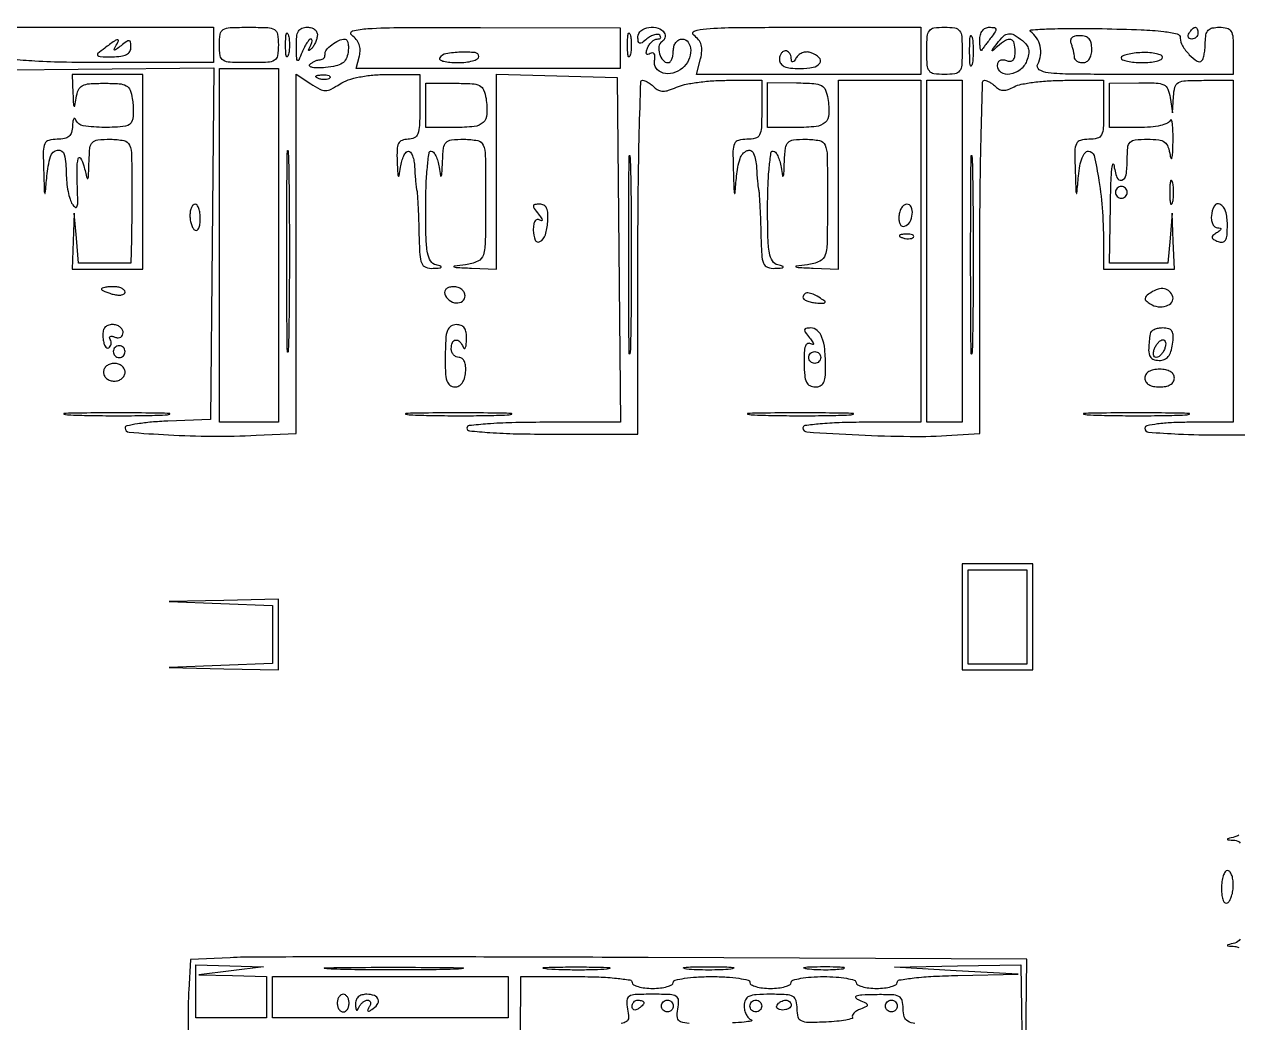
# Model space of a CAD drawing. Extents: x 23 to 255, y 40 to 184.
# Drawn here: x 103.8 to 121.21, y 159.06 to 173.39 of the extents above; entities that cross this region are included whole.
import ezdxf

# ---------------------------------------------------------------- set-up
doc = ezdxf.new("R2010")
doc.units = 0
doc.header["$MEASUREMENT"] = 0

msp = doc.modelspace()

# ---------------------------------------------------------------- linework, layer by layer
for points in [[(207.919475, 175.632891, 0.000007), (191.762556, 175.634099, 0.00002), (173.0434, 175.634494, 0.000013), (151.49745, 175.633531), (95.9364, 175.6296)], [(102.6198, 172.725228), (104.566867, 172.744403), (106.513934, 172.763578), (106.491517, 170.241539), (106.4691, 167.7195), (105.85575, 167.694644, 0.011373), (105.620603, 167.679751, 0.018634), (105.422572, 167.655219, 0.013083), (105.267013, 167.625837, 0.35316), (105.2424, 167.595336, 0.392175), (105.298815, 167.534473, 0.005076), (105.864172, 167.49729, 0.01266), (106.490204, 167.478375, 0.012167), (107.12475, 167.490715), (107.6958, 167.515731), (107.6958, 170.094116), (107.6958, 172.672501), (107.9073, 172.53392, 0.024697), (108.036449, 172.458136, 0.119724), (108.11834, 172.437839, 0.121188), (108.199905, 172.457502, 0.025576), (108.327323, 172.53197, -0.06431), (108.444377, 172.588744, -0.030999), (108.605693, 172.631861, -0.027769), (108.796278, 172.659433, -0.022041), (109.004123, 172.6686), (109.4724, 172.6686), (109.4724, 172.2033, -0.009792), (109.467197, 171.937644, -0.077556), (109.443559, 171.817313, -0.189837), (109.392381, 171.759428, -0.118451), (109.3032, 171.738, 0.087753), (109.216955, 171.722746, 0.192928), (109.167951, 171.678778, 0.106621), (109.146122, 171.591801, 0.01835), (109.146676, 171.42075, 0.002217), (109.154487, 171.244807, 0.117172), (109.163828, 171.212576, 0.703743), (109.17473, 171.214459, 0.005737), (109.194595, 171.33615, -0.031318), (109.213862, 171.425248, -0.045236), (109.242686, 171.500459, -0.054426), (109.276015, 171.553016, -0.228062), (109.308819, 171.5688, -0.245098), (109.339856, 171.552613, -0.061318), (109.367466, 171.500459, -0.048548), (109.388065, 171.425264, -0.03212), (109.397559, 171.33615, 0.006194), (109.402738, 171.240876, 0.006439), (109.410224, 171.14699, 0.006226), (109.418754, 171.065985, 0.027739), (109.426973, 171.0189, -0.040931), (109.435296, 170.962483, -0.002912), (109.44464, 170.803831, -0.004087), (109.453145, 170.614239, -0.003073), (109.459514, 170.40555, 0.007299), (109.472042, 170.084194, 0.0801), (109.499298, 169.958428, 0.216109), (109.556953, 169.902315, 0.09975), (109.66275, 169.886614, 0.005718), (109.759388, 169.892705, 0.197309), (109.779395, 169.902717, 0.541772), (109.77597, 169.914816, 0.01159), (109.70505, 169.935117, -0.191482), (109.627447, 169.992174, -0.096089), (109.583102, 170.10759, -0.038447), (109.561824, 170.32318, -0.005382), (109.557, 170.771303, -0.009291), (109.562682, 171.077076, -0.015389), (109.580201, 171.334535, -0.009136), (109.604502, 171.541315, -0.375131), (109.635981, 171.5688, -0.228062), (109.668785, 171.553016, -0.054426), (109.702114, 171.500459, -0.045236), (109.730938, 171.425248, -0.031318), (109.750205, 171.33615, 0.005737), (109.77007, 171.214459, 0.703743), (109.780972, 171.212576, 0.117172), (109.790313, 171.244807, 0.002217), (109.798124, 171.42075, -0.019508), (109.813505, 171.615171, -0.164949), (109.850748, 171.693284, -0.178061), (109.926403, 171.729503, -0.023523), (110.1069, 171.738, -0.046892), (110.302539, 171.719612, -0.254733), (110.382094, 171.654447, -0.092759), (110.411849, 171.508162, -0.003919), (110.416015, 170.9766, -0.002831), (110.412063, 170.278605, -0.064877), (110.384049, 170.081095, -0.22208), (110.304126, 169.987647, -0.075826), (110.12805, 169.937999, 0.002653), (109.965921, 169.917005, 0.719386), (109.964094, 169.907479, 0.118219), (109.99345, 169.899111, 0.001178), (110.21265, 169.890339), (110.5722, 169.8768), (110.5722, 171.27566), (110.5722, 172.674519), (111.43935, 172.65041), (112.3065, 172.6263), (112.328928, 170.15175), (112.351356, 167.6772), (111.250278, 167.6772, 0.005886), (110.792193, 167.671807, 0.013286), (110.445619, 167.654425, 0.008288), (110.182541, 167.629819, 0.382398), (110.1492, 167.5926, 0.386182), (110.183363, 167.554965, 0.006948), (110.477025, 167.530609, 0.012022), (110.862239, 167.513334, 0.005192), (111.3759, 167.508), (112.6026, 167.508), (112.6026, 170.046, -0.002499), (112.607464, 171.019192, -0.004166), (112.622481, 171.838462, -0.000698), (112.642651, 172.557173, -0.405613), (112.67028, 172.584, -0.101277), (112.703056, 172.577292, -0.033171), (112.747226, 172.554853, -0.031485), (112.794222, 172.522748, -0.030794), (112.837185, 172.484775, 0.085022), (112.89686, 172.442553, 0.111996), (112.96168, 172.42785, 0.080304), (113.042398, 172.440898, 0.026756), (113.154186, 172.484775, -0.055855), (113.271335, 172.523069, -0.016914), (113.455928, 172.554853, -0.016713), (113.666795, 172.576706, -0.017463), (113.875581, 172.584), (114.3792, 172.584), (114.3792, 172.161, -0.010324), (114.37389, 171.903842, -0.105983), (114.347475, 171.80145, -0.217022), (114.287819, 171.753235, -0.063163), (114.1677, 171.738, 0.062942), (114.046431, 171.722673, 0.229511), (113.98885, 171.673913, 0.104099), (113.966675, 171.569616, 0.008828), (113.97098, 171.29385, 0.00042), (113.981417, 170.987931, 0.118966), (113.988251, 170.963407, 0.73681), (113.995755, 170.964989, 0.00079), (114.018145, 171.20925, -0.052819), (114.068024, 171.461308, -0.216427), (114.169113, 171.574909, -0.427958), (114.262459, 171.536384, -0.082363), (114.304359, 171.33615, 0.006194), (114.309538, 171.240876, 0.006439), (114.317024, 171.14699, 0.006226), (114.325554, 171.065985, 0.027739), (114.333773, 171.0189, -0.040931), (114.342096, 170.962483, -0.002912), (114.35144, 170.803831, -0.004087), (114.359945, 170.614239, -0.003073), (114.366314, 170.40555, 0.007299), (114.378842, 170.084194, 0.0801), (114.406098, 169.958428, 0.216109), (114.463753, 169.902315, 0.09975), (114.56955, 169.886614, 0.005718), (114.666188, 169.892705, 0.197309), (114.686195, 169.902717, 0.541772), (114.68277, 169.914816, 0.01159), (114.61185, 169.935117, -0.191482), (114.534247, 169.992174, -0.096089), (114.489902, 170.10759, -0.038447), (114.468624, 170.32318, -0.005382), (114.4638, 170.771303, -0.009291), (114.469482, 171.077076, -0.015389), (114.487001, 171.334535, -0.009136), (114.511302, 171.541315, -0.375131), (114.542781, 171.5688, -0.228062), (114.575585, 171.553016, -0.054426), (114.608914, 171.500459, -0.045236), (114.637738, 171.425248, -0.031318), (114.657005, 171.33615, 0.005737), (114.67687, 171.214459, 0.703743), (114.687772, 171.212576, 0.117172), (114.697113, 171.244807, 0.002217), (114.704924, 171.42075, -0.019508), (114.720305, 171.615171, -0.164949), (114.757548, 171.693284, -0.178061), (114.833203, 171.729503, -0.023523), (115.0137, 171.738, -0.046892), (115.209339, 171.719612, -0.254733), (115.288894, 171.654447, -0.092759), (115.318649, 171.508162, -0.003919), (115.322815, 170.9766, -0.002831), (115.318863, 170.278605, -0.064877), (115.290849, 170.081095, -0.22208), (115.210926, 169.987647, -0.075826), (115.03485, 169.937999, 0.002653), (114.872721, 169.917005, 0.719386), (114.870894, 169.907479, 0.118219), (114.90025, 169.899111, 0.001178), (115.11945, 169.890339), (115.479, 169.8768), (115.479, 171.2304), (115.479, 172.584), (116.0712, 172.584), (116.6634, 172.584), (116.6634, 170.1306), (116.6634, 167.6772), (115.8174, 167.6772, 0.00867), (115.491315, 167.671545, 0.014655), (115.218593, 167.654071, 0.008411), (114.999393, 167.629836, 0.377505), (114.9714, 167.598043, 0.396366), (115.027471, 167.538424, 0.002869), (115.771595, 167.497024, 0.01006), (116.507604, 167.475141, 0.018423), (117.10755, 167.491485), (117.5094, 167.517271), (117.5094, 170.050635, -0.002503), (117.514264, 171.02205, -0.004174), (117.529281, 171.839824, -0.000701), (117.549452, 172.557175, -0.405596), (117.57708, 172.584, -0.096842), (117.609454, 172.57767, -0.034365), (117.652032, 172.556847, -0.032565), (117.696831, 172.526937, -0.032916), (117.737197, 172.491563, 0.086488), (117.790059, 172.454392, 0.110523), (117.848004, 172.441425, 0.086646), (117.916554, 172.453394, 0.036435), (118.002356, 172.491563, -0.0753), (118.103334, 172.527405, -0.016126), (118.287507, 172.556847, -0.016505), (118.505218, 172.57721, -0.015065), (118.730538, 172.584), (119.286, 172.584), (119.286, 172.161, -0.010324), (119.28069, 171.903842, -0.105983), (119.254275, 171.80145, -0.217022), (119.194619, 171.753235, -0.063163), (119.0745, 171.738, 0.062942), (118.953231, 171.722673, 0.229511), (118.89565, 171.673913, 0.104099), (118.873475, 171.569616, 0.008828), (118.87778, 171.29385, 0.00042), (118.888217, 170.987931, 0.118966), (118.895051, 170.963407, 0.73681), (118.902555, 170.964989, 0.00079), (118.924945, 171.20925, -0.023429), (118.945529, 171.35892, -0.048412), (118.97816, 171.472281, -0.069393), (119.019487, 171.545204, -0.23326), (119.067313, 171.5688, -0.349248), (119.148082, 171.504545, -0.01701), (119.218201, 171.145302, -0.022675), (119.26914, 170.69805, -0.017017), (119.286, 170.20279), (119.286, 169.8768), (119.7936, 169.8768), (120.3012, 169.8768), (120.28642, 170.27865), (120.27164, 170.6805), (120.239255, 170.32095), (120.206871, 169.9614), (119.788736, 169.9614), (119.3706, 169.9614), (119.383276, 170.78625, -0.004332), (119.390536, 171.08832, -0.012013), (119.402581, 171.300459, -0.048944), (119.41682, 171.379357, -0.80655), (119.431195, 171.37845, 0.044639), (119.477754, 171.187833, 0.410858), (119.546772, 171.153436, 0.284185), (119.60869, 171.22699, 0.036502), (119.6244, 171.4419, -0.021774), (119.632214, 171.621255, -0.173907), (119.666299, 171.695291, -0.177659), (119.739277, 171.729945, -0.022924), (119.914881, 171.738, -0.026414), (120.076151, 171.729475, -0.129364), (120.160759, 171.697345, -0.156845), (120.209878, 171.631291, -0.044508), (120.240605, 171.50535, 0.083072), (120.254279, 171.463544, 0.701289), (120.267257, 171.465297, 0.042485), (120.277481, 171.544462, 0.007336), (120.281845, 171.6957, 0.009036), (120.281239, 171.851288, 0.023285), (120.273546, 171.96338, 0.070081), (120.2606, 172.013038, 0.670682), (120.245171, 172.01295, -0.197694), (120.202209, 171.968987, -0.045015), (120.101205, 171.935897, -0.036638), (119.960751, 171.914184, -0.020037), (119.78655, 171.9072), (119.3706, 171.9072), (119.370659, 172.22445), (119.370718, 172.5417), (119.789493, 172.547791, -0.011844), (120.040409, 172.545497, -0.101433), (120.149062, 172.519483, -0.186484), (120.20755, 172.458545, -0.060597), (120.242058, 172.336291), (120.275848, 172.1187), (120.288524, 172.35135, -0.050701), (120.309805, 172.486884, -0.208772), (120.360136, 172.550584, -0.112519), (120.462306, 172.578462, -0.010571), (120.7242, 172.584), (121.1472, 172.584), (121.1472, 170.1306), (121.1472, 167.6772), (120.5127, 167.6772, 0.011522), (120.260801, 167.671394, 0.02162), (120.057975, 167.65323, 0.018508), (119.906359, 167.627272, 0.354925), (119.8782, 167.5926, 0.391839), (119.930821, 167.535763, 0.007648), (120.362754, 167.509082, 0.012414), (120.937819, 167.496675, 0.005093), (121.71825, 167.507166)], [(95.69618, 156.092772, 0.000016), (95.717608, 153.083264, 0.196413)], [(121.225672, 161.754332, -0.081035), (121.16835, 161.728917, 0.001923), (121.068845, 161.702504, 0.339035), (121.0626, 161.694353, 0.392517), (121.069035, 161.687419, 0.002113), (121.16835, 161.680414, -0.204413), (121.24545, 161.641302, -0.124642)], [(118.167033, 158.348829), (118.1862, 159.976158), (112.75065, 159.998529, 0.000466), (110.626939, 160.00529, 0.000669), (108.745307, 160.007009, 0.000353), (107.151307, 160.005207, 0.010525), (106.74834, 159.995982), (106.181581, 159.971065), (106.15614, 159.530682, 0.011921), (106.147799, 159.284458, 0.002498), (106.145631, 158.853106, 0.002618)], [(121.245084, 160.260078, -0.180564), (121.16835, 160.206117, 0.001923), (121.068845, 160.179704, 0.339035), (121.0626, 160.171553, 0.392517), (121.069035, 160.164619, 0.002113), (121.16835, 160.157614, -0.09646), (121.225068, 160.142616, -0.089747)], [(110.914254, 157.9905), (110.920885, 159.7248), (111.719442, 159.7248, -0.008642), (112.043778, 159.719193, -0.017746), (112.297211, 159.701409, -0.013542), (112.487484, 159.676025, -0.368173), (112.518, 159.6402, 0.277684), (112.537635, 159.60757, 0.052312), (112.604979, 159.580451, 0.042582), (112.700642, 159.561737, 0.027026), (112.8141, 159.5556, 0.027026), (112.927558, 159.561737, 0.042582), (113.023221, 159.580451, 0.052312), (113.090565, 159.60757, 0.277684), (113.1102, 159.6402, -0.345347), (113.136773, 159.674085, -0.022017), (113.268825, 159.700396, -0.024301), (113.445506, 159.718848, -0.013867), (113.6601, 159.7248, -0.013867), (113.874694, 159.718848, -0.024301), (114.051375, 159.700396, -0.022017), (114.183427, 159.674085, -0.345347), (114.21, 159.6402, 0.277684), (114.229635, 159.60757, 0.052312), (114.296979, 159.580451, 0.042582), (114.392642, 159.561737, 0.027026), (114.5061, 159.5556, 0.027026), (114.619558, 159.561737, 0.042582), (114.715221, 159.580451, 0.052312), (114.782565, 159.60757, 0.277684), (114.8022, 159.6402, -0.332234), (114.826909, 159.673281, -0.026982), (114.938882, 159.699949, -0.027868), (115.089134, 159.718696, -0.017105), (115.2675, 159.7248, -0.017105), (115.445866, 159.718696, -0.027868), (115.596118, 159.699949, -0.026982), (115.708091, 159.673281, -0.332234), (115.7328, 159.6402, 0.277684), (115.752435, 159.60757, 0.052312), (115.819779, 159.580451, 0.042582), (115.915442, 159.561737, 0.027026), (116.0289, 159.5556, 0.027026), (116.142358, 159.561737, 0.042582), (116.238021, 159.580451, 0.052312), (116.305365, 159.60757, 0.277684), (116.325, 159.6402, -0.367966), (116.355816, 159.676404, -0.011076), (116.567078, 159.705806, -0.016127), (116.843065, 159.72901, -0.008134), (117.19215, 159.74136), (118.0593, 159.75792), (117.171, 159.8094), (116.2827, 159.86088), (117.190283, 159.87744), (118.097867, 159.894), (118.122866, 158.30775)], [(113.337447, 159.053857, -0.085957), (113.215586, 159.075839, -0.284498), (113.169302, 159.134682, -0.075399), (113.174094, 159.2595, 0.050774), (113.18496, 159.383471, 0.262163), (113.151605, 159.440814, 0.12415), (113.064138, 159.466359, 0.009279), (112.8141, 159.471, 0.009279), (112.564062, 159.466359, 0.12415), (112.476595, 159.440814, 0.262163), (112.44324, 159.383471, 0.050774), (112.454106, 159.2595, -0.04297), (112.466745, 159.137219, -0.242478), (112.438603, 159.080226, -0.146337), (112.364166, 159.053413, -0.013785)], [(116.578079, 159.050144, -0.101524), (116.475075, 159.085813, -0.190803), (116.425799, 159.149567, -0.070347), (116.4096, 159.264135, 0.063386), (116.39479, 159.38049, 0.216792), (116.347972, 159.438363, 0.108834), (116.249332, 159.463217, 0.011201), (116.00775, 159.465054, 0.007192), (115.815519, 159.459443, 0.067681), (115.734403, 159.44479, 0.555935), (115.728527, 159.420998, 0.102367), (115.7751, 159.389534, -0.010457), (115.876424, 159.345372, -0.248352), (115.894707, 159.321422, -0.332772), (115.882581, 159.297978, -0.015839), (115.796736, 159.259716, 0.038092), (115.742653, 159.232667, 0.062526), (115.702422, 159.201133, 0.089697), (115.681231, 159.170304, 0.249111), (115.682886, 159.144885, -0.495573), (115.674317, 159.122591, -0.023986), (115.584819, 159.101094, -0.023509), (115.458492, 159.083196, -0.012694), (115.3017, 159.072462, -0.009947), (115.047575, 159.066597, -0.108755), (114.948288, 159.08812, -0.22742), (114.901439, 159.144488, -0.061626), (114.8868, 159.262812, 0.061121), (114.872509, 159.379282, 0.209536), (114.826974, 159.438284, 0.112816), (114.731713, 159.465239, 0.012766), (114.5061, 159.471, 0.014285), (114.299892, 159.465108, 0.086595), (114.196207, 159.440842, 0.18112), (114.144373, 159.391477, 0.113339), (114.1254, 159.30885, 0.060204), (114.133277, 159.243667, 0.059088), (114.156464, 159.181797, 0.064373), (114.190684, 159.132329, 0.113869), (114.23115, 159.104029, -0.743118), (114.229613, 159.087168, -0.025641), (114.129111, 159.071931, -0.015203), (113.959134, 159.060219, -0.006822)]]:
    msp.add_lwpolyline(points, format="xyb")
for points in [[(106.5114, 173.0916), (106.5114, 172.8378), (105.025907, 172.8378, -0.004031), (104.401627, 172.842833, -0.010154), (103.94727, 172.859393, -0.006105), (103.609284, 172.882734, -0.560413), (103.590793, 172.919314, 0.195088), (103.598153, 172.962646, 0.057736), (103.575764, 173.027493, 0.048417), (103.53114, 173.101175, 0.036039), (103.468886, 173.173114), (103.2966, 173.3454), (104.904, 173.3454), (106.5114, 173.3454)], [(107.442, 173.0916, -0.0387), (107.43007, 172.937692, -0.222479), (107.3856, 172.87164, -0.126045), (107.289719, 172.843064, -0.009722), (107.019, 172.8378, -0.009722), (106.748281, 172.843064, -0.126045), (106.6524, 172.87164, -0.222479), (106.60793, 172.937692, -0.0387), (106.596, 173.0916, -0.0387), (106.60793, 173.245508, -0.222479), (106.6524, 173.31156, -0.126045), (106.748281, 173.340136, -0.009722), (107.019, 173.3454, -0.009722), (107.289719, 173.340136, -0.126045), (107.3856, 173.31156, -0.222479), (107.43007, 173.245508, -0.0387)], [(108.000963, 173.220949, -0.042345), (107.988655, 173.168468, -0.032401), (107.966792, 173.113697, -0.033223), (107.939367, 173.064783, -0.063848), (107.910285, 173.030599, -0.038483), (107.886111, 173.011782, -0.505781), (107.877021, 173.015122, -0.185868), (107.878487, 173.032272, -0.017337), (107.898729, 173.07045, 0.034149), (107.91853, 173.111034, 0.070999), (107.927016, 173.145136, 0.133065), (107.923382, 173.167308, 0.293999), (107.909567, 173.1762, 0.219371), (107.885678, 173.165189, 0.030094), (107.851766, 173.120285, 0.029981), (107.815989, 173.058761, 0.021149), (107.783036, 172.98585, -0.008153), (107.735493, 172.872925, -0.532672), (107.717882, 172.869773, -0.186193), (107.705646, 172.898644, -0.003296), (107.701162, 173.07045, -0.025622), (107.705587, 173.209823, -0.10895), (107.730077, 173.288992, -0.173314), (107.778599, 173.330742, -0.092086), (107.857514, 173.3454, -0.070378), (107.920477, 173.336494, -0.108815), (107.968558, 173.310362, -0.128707), (107.996062, 173.270174, -0.123092)], [(112.3488, 173.045063), (112.3488, 172.7532), (110.45322, 172.7532), (108.55764, 172.7532), (108.605196, 172.935051, 0.06747), (108.615687, 173.021304, 0.085486), (108.601001, 173.100108, 0.083939), (108.560468, 173.170525, 0.062493), (108.495119, 173.232165, -0.635359), (108.506776, 173.291935, -0.046711), (108.726406, 173.325761, -0.013915), (109.224275, 173.341515, -0.001605), (110.343144, 173.342177), (112.3488, 173.336927)], [(112.979687, 173.266646, -0.103611), (112.991965, 173.232705, -0.098908), (112.989891, 173.196087, -0.096804), (112.973776, 173.162447, -0.094647), (112.946075, 173.137036, 0.227918), (112.903711, 173.070803, 0.10252), (112.91253, 172.965382, 0.101765), (112.962634, 172.871588, 0.222922), (113.034651, 172.8378, 0.208972), (113.063537, 172.850424, 0.081888), (113.088008, 172.887502, 0.06238), (113.104656, 172.942224, 0.042713), (113.1102, 173.007, -0.072314), (113.119664, 173.072092, -0.08892), (113.147213, 173.12685, -0.10214), (113.188391, 173.163239, -0.130775), (113.2371, 173.1762, -0.246821), (113.324296, 173.130364, -0.14939), (113.360312, 173.01647, -0.109807), (113.329744, 172.872388, -0.113048), (113.241164, 172.756573, -0.110351), (113.105496, 172.687161, -0.133386), (112.962921, 172.688887, -0.173874), (112.865432, 172.758725, -0.196938), (112.840908, 172.870507, 0.042708), (112.846063, 172.929216, 0.143077), (112.835422, 172.965939, 0.26194), (112.811756, 172.978629, 0.134143), (112.778427, 172.968796, -0.08583), (112.745562, 172.95558, -0.339547), (112.727131, 172.964337, -0.177798), (112.723621, 172.993295, -0.033795), (112.73952, 173.044906, -0.055238), (112.765455, 173.095118, -0.057677), (112.801437, 173.137632, -0.06421), (112.841533, 173.166559, -0.124823), (112.879551, 173.1762, 0.063131), (112.910081, 173.18007, 0.187845), (112.926899, 173.192167, 0.245196), (112.928583, 173.209843, 0.100202), (112.914844, 173.230556, 0.193391), (112.884549, 173.243483, 0.075397), (112.838578, 173.237509, 0.059862), (112.784898, 173.214855, 0.043481), (112.731544, 173.177897, -0.019474), (112.661168, 173.123976, -0.214509), (112.627129, 173.117351, -0.30932), (112.607474, 173.138858, -0.035131), (112.6026, 173.208141, -0.236041), (112.645936, 173.294825, -0.123036), (112.760033, 173.342898, -0.111616), (112.891997, 173.333858, -0.183654)], [(116.6634, 173.007), (116.6634, 172.6686), (115.054388, 172.6686), (113.445376, 172.6686), (113.501763, 172.893263, 0.042745), (113.519949, 173.005618, 0.090261), (113.510728, 173.093105, 0.100759), (113.472456, 173.165575, 0.06326), (113.402605, 173.231663, -0.606957), (113.411433, 173.28944, -0.063841), (113.585146, 173.324768, -0.016388), (114.007237, 173.341808, -0.001894), (114.95523, 173.3454), (116.6634, 173.3454)], [(117.2556, 173.007, -0.015744), (117.249103, 172.800714, -0.14616), (117.218588, 172.71795, -0.200505), (117.152027, 172.678814, -0.033956), (117.0018, 172.6686, -0.033956), (116.851573, 172.678814, -0.200505), (116.785013, 172.71795, -0.14616), (116.754497, 172.800714, -0.015744), (116.748, 173.007, -0.015744), (116.754497, 173.213286, -0.14616), (116.785013, 173.29605, -0.200505), (116.851573, 173.335186, -0.033956), (117.0018, 173.3454, -0.033956), (117.152027, 173.335186, -0.200505), (117.218588, 173.29605, -0.14616), (117.249103, 173.213286, -0.015744)], [(117.670598, 173.19735, 0.001186), (117.625454, 173.13808, 0.001451), (117.583534, 173.082435, 0.00121), (117.548534, 173.035458, 0.010333), (117.533339, 173.01405, -0.600095), (117.524224, 173.015027, -0.055745), (117.516432, 173.042999, -0.027841), (117.511066, 173.094097, -0.012244), (117.5094, 173.1621, -0.061262), (117.518707, 173.237775, -0.099831), (117.546388, 173.296006, -0.118883), (117.590315, 173.332364, -0.114177), (117.646659, 173.3454, -0.037805), (117.71775, 173.340017, -0.325667), (117.739063, 173.318898, -0.19027), (117.730811, 173.281241, -0.015379)], [(120.385585, 173.191307, 0.13812), (120.417108, 173.080189, 0.053208), (120.515952, 172.952103, 0.057129), (120.627607, 172.859367, 0.354965), (120.696504, 172.866504, 0.126413), (120.71545, 172.898552, 0.024848), (120.731001, 172.964165, 0.02491), (120.741765, 173.044472, 0.020859), (120.74535, 173.130375, -0.043547), (120.754788, 173.23853, -0.14537), (120.786263, 173.301616, -0.154698), (120.845685, 173.335035, -0.051384), (120.946275, 173.3454, -0.06212), (121.055776, 173.331743, -0.199283), (121.113492, 173.288629, -0.118139), (121.140873, 173.200309, -0.01636), (121.1472, 173.007), (121.1472, 172.6686), (119.706023, 172.6686, -0.001886), (118.818378, 172.671947, -0.025129), (118.492422, 172.690805, -0.116053), (118.362519, 172.736626, -0.386613), (118.340992, 172.81665, 0.086864), (118.380185, 172.942573, 0.087207), (118.374191, 173.074139, 0.089404), (118.3242, 173.193099, 0.097548), (118.236965, 173.282947, -0.708535), (118.243742, 173.307652, -0.007264), (118.500454, 173.321957, -0.009979), (118.841096, 173.329173, -0.005245), (119.264635, 173.325247, -0.004346), (119.826289, 173.309264, -0.020449), (120.147994, 173.284109, -0.031035), (120.340441, 173.248896, -0.344159)], [(120.6396, 173.2608, -0.105053), (120.632742, 173.22852, -0.099167), (120.613282, 173.201051, -0.09642), (120.584207, 173.18264, -0.093332), (120.550007, 173.1762, -0.108972), (120.519979, 173.182823, -0.182303), (120.502091, 173.201051, -0.161196), (120.499459, 173.228474, -0.082592), (120.5127, 173.2608, -0.029505), (120.535457, 173.293183, -0.035638), (120.560586, 173.320549, -0.038439), (120.584465, 173.339855, -0.151918), (120.602293, 173.3454, -0.210953), (120.616559, 173.339101, -0.081139), (120.628641, 173.320549, -0.061769), (120.636864, 173.293189, -0.042167)], [(104.95128, 173.046609, 0.012492), (104.852343, 172.967816, 0.416492), (104.850036, 172.940416, 0.214077), (104.883946, 172.924298, 0.005481), (105.05703, 172.9224, 0.029027), (105.182785, 172.929707, 0.088804), (105.264251, 172.954303, 0.143283), (105.310069, 172.997417, 0.13358), (105.327, 173.059659, 0.034637), (105.322009, 173.131616, 0.332946), (105.301685, 173.152108, 0.194971), (105.265725, 173.143368, 0.014496), (105.18386, 173.080809, -0.00972), (105.119166, 173.030384, -0.129017), (105.091395, 173.019098, -0.575929), (105.083574, 173.029278, -0.037782), (105.104253, 173.07045, 0.026132), (105.146808, 173.150474, 0.600071), (105.134499, 173.166854, 0.118257), (105.088236, 173.147837, 0.005529)], [(107.584917, 172.94355, -0.161593), (107.570678, 172.921627, -0.542911), (107.557592, 172.925969, -0.052887), (107.548572, 172.985682, -0.011065), (107.546227, 173.0916, -0.011065), (107.548572, 173.197518, -0.052887), (107.557592, 173.257231, -0.542911), (107.570678, 173.261573, -0.161593), (107.584917, 173.23965, -0.039571), (107.596948, 173.172201, -0.024357), (107.600876, 173.0916, -0.024357), (107.596948, 173.010999, -0.039571)], [(108.441934, 172.98585, -0.077101), (108.413117, 172.891006, -0.132602), (108.359488, 172.828934, -0.096642), (108.268717, 172.790352, -0.028666), (108.118922, 172.767422, -0.020019), (108.009922, 172.76147, -0.050008), (107.93056, 172.768265, -0.133523), (107.894145, 172.785892, -0.4346), (107.893322, 172.809722, -0.047802), (107.925967, 172.836658, -0.037585), (107.965807, 172.859426, -0.038742), (108.006451, 172.875033, -0.072421), (108.04125, 172.8801, 0.098098), (108.070286, 172.885852, 0.107249), (108.093897, 172.902173, 0.108912), (108.108373, 172.926579, 0.103928), (108.111574, 172.955241, -0.200472), (108.13151, 173.019726, -0.056001), (108.209416, 173.094275, -0.054941), (108.30881, 173.154087, -0.103686), (108.399634, 173.174905, -0.268891), (108.424154, 173.161296, -0.079831), (108.44066, 173.119904, -0.056357), (108.447267, 173.058697, -0.034016)], [(112.491717, 172.94355, -0.161593), (112.477478, 172.921627, -0.542911), (112.464392, 172.925969, -0.052887), (112.455372, 172.985682, -0.011065), (112.453027, 173.0916, -0.011065), (112.455372, 173.197518, -0.052887), (112.464392, 173.257231, -0.542911), (112.477478, 173.261573, -0.161593), (112.491717, 173.23965, -0.039571), (112.503748, 173.172201, -0.024357), (112.507676, 173.0916, -0.024357), (112.503748, 173.010999, -0.039571)], [(117.399905, 172.81665, -0.142433), (117.386475, 172.790422, -0.611425), (117.374012, 172.794046, -0.039503), (117.365447, 172.870668, -0.008087), (117.363242, 173.007, -0.008087), (117.365447, 173.143332, -0.039503), (117.374012, 173.219954, -0.611425), (117.386475, 173.223578, -0.142433), (117.399905, 173.19735, -0.029693), (117.411319, 173.11066, -0.017887), (117.415029, 173.007, -0.017887), (117.411319, 172.90334, -0.029693)], [(118.119963, 173.15505, -0.06606), (118.179077, 173.094749, -0.110376), (118.208156, 173.030268, -0.098792), (118.208676, 172.954403, -0.045325), (118.181159, 172.85895, -0.136755), (118.088123, 172.734796, -0.125407), (117.941183, 172.671563, -0.180068), (117.816645, 172.696738, -0.259347), (117.7632, 172.792845, -0.094119), (117.772185, 172.840157, -0.166113), (117.797663, 172.870124, -0.151899), (117.838074, 172.87982, -0.075244), (117.8901, 172.868394, 0.089917), (117.946933, 172.857637, 0.20361), (117.986571, 172.874117, 0.150258), (118.009974, 172.919428, 0.044649), (118.017, 172.997949, 0.060786), (118.002305, 173.118374, 0.268661), (117.954597, 173.167795, 0.213292), (117.877729, 173.156791, 0.041462), (117.76305, 173.07045, -0.002446), (117.692645, 173.008284, -0.591085), (117.686197, 173.010632, -0.201569), (117.689411, 173.023545, -0.00151), (117.756489, 173.11275, -0.03666), (117.848762, 173.217732, -0.166667), (117.921132, 173.252348, -0.162054), (118.000742, 173.235757, -0.034173)], [(118.818605, 173.108852, -0.019323), (118.835603, 173.058864, -0.015865), (118.849959, 173.004327, -0.016157), (118.859946, 172.953322, -0.040284), (118.863, 172.915481, 0.16037), (118.872754, 172.885851, 0.096657), (118.900277, 172.860619, 0.078243), (118.941369, 172.843577, 0.05931), (118.9899, 172.8378, 0.136073), (119.040956, 172.851957, 0.112742), (119.08177, 172.891179, 0.089557), (119.108016, 172.952891, 0.055929), (119.1168, 173.031171, 0.054363), (119.107082, 173.120288, 0.127609), (119.076915, 173.179517, 0.140521), (119.024001, 173.213183, 0.071983), (118.945505, 173.224543, 0.050604), (118.87482, 173.217371, 0.135058), (118.830054, 173.19459, 0.187933), (118.811774, 173.157698, 0.114222)], [(109.757076, 172.903915, 0.425067), (109.763546, 172.878605, 0.067066), (109.816663, 172.857221, 0.04144), (109.90463, 172.842486, 0.020786), (110.017307, 172.8378, 0.026999), (110.132678, 172.844034, 0.042545), (110.229954, 172.863046, 0.052249), (110.298441, 172.890595, 0.27782), (110.3184, 172.923744, 0.383136), (110.267061, 172.980907, 0.035657), (110.061011, 172.988322, 0.035705), (109.847483, 172.965454, 0.212921)], [(114.633, 172.8801, 0.164293), (114.652126, 172.823465, 0.129352), (114.7035, 172.783414, 0.075863), (114.793399, 172.760128, 0.025511), (114.9291, 172.7532, 0.046842), (115.118758, 172.771007, 0.194025), (115.213716, 172.831941, 0.378235), (115.205603, 172.908039, 0.094017), (115.089762, 172.979683, 0.089203), (115.032383, 172.990627, 0.07897), (114.972146, 172.981703, 0.080028), (114.918347, 172.954753, 0.095843), (114.879557, 172.913578, -0.017625), (114.843276, 172.860513, -0.196251), (114.821833, 172.847418, -0.407543), (114.807812, 172.857286, -0.04284), (114.803495, 172.90125, 0.07833), (114.79662, 172.941647, 0.089546), (114.777729, 172.975936, 0.099425), (114.749967, 172.998869, 0.123684), (114.7176, 173.007, 0.148195), (114.685337, 172.997223, 0.098894), (114.657851, 172.969723, 0.082425), (114.639319, 172.928614, 0.064853)], [(119.5398, 172.905633, 0.306866), (119.557639, 172.879304, 0.038674), (119.626779, 172.857726, 0.034718), (119.722414, 172.842705, 0.0216), (119.8359, 172.8378, 0.02431), (119.949373, 172.84332, 0.038705), (120.045021, 172.860192, 0.045625), (120.113175, 172.884542, 0.292014), (120.132, 172.914027, 0.29815), (120.113062, 172.942962, 0.046673), (120.045021, 172.965396, 0.039106), (119.949379, 172.97956, 0.024304), (119.8359, 172.98186, 0.021572), (119.72242, 172.973735, 0.034351), (119.626779, 172.956006, 0.037822), (119.557532, 172.932475, 0.300488)], [(104.493676, 172.39365, 0.002214), (104.501492, 172.239005, 0.143756), (104.510371, 172.213943, 0.662442), (104.520526, 172.216271, 0.004888), (104.539554, 172.3302, -0.061619), (104.57262, 172.445711, -0.173319), (104.628777, 172.506586, -0.105255), (104.730326, 172.534988, -0.015748), (104.943381, 172.5417, -0.015491), (105.159045, 172.535016, -0.109501), (105.259185, 172.506211, -0.177061), (105.314065, 172.4439, -0.056525), (105.346164, 172.322584, -0.018712), (105.356068, 172.231497, -0.01816), (105.359267, 172.139007, -0.018411), (105.356126, 172.057592, -0.061672), (105.345611, 172.005334, -0.290093), (105.247374, 171.925183, -0.032284), (104.94498, 171.908496, -0.032483), (104.641801, 171.931083, -0.268155), (104.537029, 172.01295, 0.134342), (104.520416, 172.034776, 0.451325), (104.504931, 172.031721, 0.102704), (104.49287, 171.995735, 0.020908), (104.487679, 171.92835, -0.059771), (104.473344, 171.83629, -0.145907), (104.437041, 171.778853, -0.133533), (104.372759, 171.747651, -0.046632), (104.2695, 171.738, 0.062942), (104.148231, 171.722673, 0.229511), (104.09065, 171.673913, 0.104099), (104.068475, 171.569616, 0.008828), (104.07278, 171.29385, 0.00042), (104.083217, 170.987931, 0.118966), (104.090051, 170.963407, 0.73681), (104.097555, 170.964989, 0.00079), (104.119945, 171.20925, -0.045161), (104.171371, 171.491724, -0.295507), (104.274094, 171.582876, -0.396372), (104.368782, 171.517592, -0.052133), (104.397695, 171.25155, 0.024264), (104.40458, 171.120784, 0.023679), (104.42411, 170.990215, 0.024362), (104.452242, 170.877472, 0.076824), (104.485797, 170.8074, 0.078083), (104.526312, 170.764412, 0.487389), (104.551499, 170.770786, 0.104867), (104.563691, 170.828857, 0.009683), (104.56053, 170.9766, -0.008314), (104.552571, 171.306487, -0.059776), (104.570318, 171.464405, -0.681169), (104.604932, 171.469408, -0.067402), (104.6502, 171.3573, 0.001806), (104.696102, 171.179597, 0.552575), (104.707863, 171.175897, 0.210625), (104.717221, 171.195234, 0.001006), (104.724791, 171.42075, -0.019297), (104.738479, 171.615622, -0.166208), (104.774952, 171.693474, -0.179451), (104.850057, 171.729582, -0.02326), (105.0309, 171.738, -0.046892), (105.226539, 171.719612, -0.254733), (105.306094, 171.654447, -0.092759), (105.335849, 171.508162, -0.003919), (105.340015, 170.9766, -0.001515), (105.339549, 170.82255, -0.000889), (105.338104, 170.6382, -0.000889), (105.336003, 170.45385, -0.001515), (105.333508, 170.2998), (105.327, 169.9614), (104.951164, 169.9614), (104.575329, 169.9614), (104.542945, 170.32095), (104.51056, 170.6805), (104.49578, 170.27865), (104.481, 169.8768), (104.9886, 169.8768), (105.4962, 169.8768), (105.4962, 171.2727), (105.4962, 172.6686), (104.9886, 172.6686), (104.481, 172.6686)], [(108.180488, 172.617488, -0.126455), (108.152829, 172.601139, -0.060344), (108.111772, 172.594442, -0.05415), (108.064603, 172.597608, -0.051402), (108.018338, 172.610809, -0.054073), (107.983087, 172.629552, -0.470617), (107.981628, 172.64497, -0.168741), (108.006311, 172.656926, -0.018894), (108.06945, 172.661921, -0.028489), (108.128347, 172.660991, -0.077125), (108.168954, 172.651624, -0.208169), (108.184397, 172.636003, -0.296942)], [(110.422164, 172.322584, -0.043296), (110.43556, 172.096519, -0.20197), (110.382779, 171.980183, -0.162082), (110.253632, 171.921746, -0.025894), (109.97295, 171.9072), (109.557, 171.9072), (109.557, 172.22445), (109.557, 172.5417), (109.973502, 172.5417, -0.012179), (110.222126, 172.535643, -0.101747), (110.330524, 172.50779, -0.184485), (110.388601, 172.445652, -0.06033)], [(115.328906, 172.322584, -0.043309), (115.342354, 172.096533, -0.202007), (115.289589, 171.980192, -0.162095), (115.16044, 171.921748, -0.025897), (114.87975, 171.9072), (114.4638, 171.9072), (114.4638, 172.230629), (114.4638, 172.554059), (114.880245, 172.547879, -0.012512), (115.12729, 172.538027, -0.100456), (115.236538, 172.508364, -0.180482), (115.295147, 172.445238, -0.061378)], [(107.589879, 168.84045, -0.020416), (107.580536, 168.686884, -0.941008), (107.571709, 168.687245, -0.004156), (107.565686, 169.205314, -0.000829), (107.564152, 170.1306, -0.000829), (107.565686, 171.055886, -0.004156), (107.571709, 171.573955, -0.941008), (107.580536, 171.574316, -0.020416), (107.589879, 171.42075, -0.003141), (107.597901, 170.833433, -0.001844), (107.600492, 170.1306, -0.001844), (107.597901, 169.427767, -0.003141)], [(112.496639, 168.792921, -0.024796), (112.4873, 168.660413, -0.932422), (112.47842, 168.660857, -0.004125), (112.472409, 169.177761, -0.000851), (112.470883, 170.0883, -0.000838), (112.472432, 170.998063, -0.004351), (112.478497, 171.500245, -0.945738), (112.487315, 171.500554, -0.017717), (112.496708, 171.330921, -0.0031), (112.504726, 170.744869, -0.001877), (112.507312, 170.05104, -0.00188), (112.504703, 169.362221, -0.003308)], [(117.403439, 168.792921, -0.024796), (117.3941, 168.660413, -0.932422), (117.38522, 168.660857, -0.004125), (117.379209, 169.177761, -0.000851), (117.377683, 170.0883, -0.000838), (117.379232, 170.998063, -0.004351), (117.385297, 171.500245, -0.945738), (117.394115, 171.500554, -0.017717), (117.403508, 171.330921, -0.0031), (117.411526, 170.744869, -0.001877), (117.414112, 170.05104, -0.00188), (117.411503, 169.362221, -0.003308)], [(119.4552, 170.9766, 0.099038), (119.461659, 170.944313, 0.097945), (119.480051, 170.916851, 0.097945), (119.507513, 170.898459, 0.099038), (119.5398, 170.892, 0.099038), (119.572087, 170.898459, 0.097945), (119.599549, 170.916851, 0.097945), (119.617941, 170.944313, 0.099038), (119.6244, 170.9766, 0.099038), (119.617941, 171.008887, 0.097945), (119.599549, 171.036349, 0.097945), (119.572087, 171.054741, 0.099038), (119.5398, 171.0612, 0.099038), (119.507513, 171.054741, 0.097945), (119.480051, 171.036349, 0.097945), (119.461659, 171.008887, 0.099038)], [(120.236227, 170.9766, 0.011065), (120.238572, 170.870682, 0.052887), (120.247592, 170.810969, 0.542911), (120.260678, 170.806627, 0.161593), (120.274917, 170.82855, 0.039571), (120.286948, 170.895999, 0.024357), (120.290876, 170.9766, 0.024357), (120.286948, 171.057201, 0.039571), (120.274917, 171.12465, 0.161593), (120.260678, 171.146573, 0.542911), (120.247592, 171.142231, 0.052887), (120.238572, 171.082518, 0.011065)], [(106.173, 170.643193, 0.041269), (106.178474, 170.576983, 0.043523), (106.194745, 170.513782, 0.047681), (106.218595, 170.462358, 0.122527), (106.247025, 170.433236, 0.294842), (106.275015, 170.433792, 0.139386), (106.299305, 170.4626, 0.072149), (106.315804, 170.520092, 0.033869), (106.32105, 170.597443, 0.033496), (106.315656, 170.677866, 0.051303), (106.299305, 170.745725, 0.066542), (106.275437, 170.792499, 0.246322), (106.247025, 170.8074, 0.207449), (106.218726, 170.795131, 0.082457), (106.194745, 170.759164, 0.062851), (106.178434, 170.706056, 0.043138)], [(111.175191, 170.66426, -0.017156), (111.214685, 170.612005, -0.093899), (111.229235, 170.579911, -0.511279), (111.220912, 170.570165, -0.115067), (111.196125, 170.578117, 0.171486), (111.15693, 170.586059, 0.216835), (111.126073, 170.56642, 0.109926), (111.106712, 170.514663, 0.034759), (111.10095, 170.43187, 0.098423), (111.128658, 170.292476, 0.456103), (111.196978, 170.269643, 0.18664), (111.273988, 170.367155, 0.057392), (111.309044, 170.554721, 0.029518), (111.310358, 170.673186, 0.095995), (111.291828, 170.749128, 0.157457), (111.25278, 170.791629, 0.129558), (111.192935, 170.8074, 0.036623), (111.123327, 170.802295, 0.337236), (111.103475, 170.781979, 0.189184), (111.112698, 170.745951, 0.014238)], [(116.347852, 170.632766, 0.051229), (116.349609, 170.568127, 0.095543), (116.36603, 170.518587, 0.148429), (116.393832, 170.491869, 0.200775), (116.428207, 170.489302, 0.183645), (116.503633, 170.550922, 0.104231), (116.540633, 170.664528, 0.130872), (116.52488, 170.766592, 0.297706), (116.462418, 170.8074, 0.162157), (116.422695, 170.794169, 0.087009), (116.386932, 170.756101, 0.071132), (116.360412, 170.699562, 0.055399)], [(120.832061, 170.6382, 0.057528), (120.834639, 170.573382, 0.08033), (120.852579, 170.518322, 0.102591), (120.882492, 170.481314, 0.170028), (120.919808, 170.467705, -0.052608), (120.958562, 170.46311, -0.398156), (120.9679, 170.449158, -0.190663), (120.955033, 170.427923, -0.021057), (120.907457, 170.394878, 0.034191), (120.853746, 170.355442, 0.265879), (120.843505, 170.32733, 0.234956), (120.862262, 170.301706, 0.027745), (120.928607, 170.271928, 0.116175), (120.994009, 170.263039, 0.24709), (121.035498, 170.290263, 0.109188), (121.057298, 170.363822, 0.017651), (121.0626, 170.513955, 0.067634), (121.036496, 170.706054, 0.204368), (120.95586, 170.807145, 0.412721), (120.874877, 170.783107, 0.106454)], [(116.393738, 170.326609, 0.051402), (116.440003, 170.313408, 0.05415), (116.487172, 170.310242, 0.060344), (116.528229, 170.316939, 0.126455), (116.555888, 170.333288, 0.296942), (116.559797, 170.351803, 0.208169), (116.544354, 170.367424, 0.077125), (116.503747, 170.376791, 0.028489), (116.44485, 170.377721, 0.018894), (116.381711, 170.372726, 0.168741), (116.357028, 170.36077, 0.470617), (116.358487, 170.345352, 0.054073)], [(104.904, 169.590567, 0.269386), (104.912702, 169.575587, 0.023188), (104.953703, 169.554664, 0.025621), (105.008364, 169.533194, 0.016817), (105.0732, 169.513887, 0.040966), (105.138031, 169.502499, 0.070464), (105.192698, 169.505163, 0.106581), (105.229072, 169.520617, 0.24384), (105.2424, 169.54632, 0.206609), (105.229747, 169.575633, 0.082769), (105.192698, 169.600475, 0.063112), (105.137973, 169.61737, 0.043375), (105.0732, 169.623, 0.018041), (105.008342, 169.620659, 0.029316), (104.953703, 169.613473, 0.029396), (104.913268, 169.603227, 0.326917)], [(109.83191, 169.51725, 0.148607), (109.894349, 169.429134, 0.144557), (109.995953, 169.389475, 0.19058), (110.083797, 169.415844, 0.229541), (110.121, 169.492612, 0.122762), (110.108561, 169.542513, 0.101584), (110.073548, 169.584843, 0.091391), (110.021013, 169.613201, 0.078334), (109.95885, 169.623, 0.062196), (109.897954, 169.615396, 0.111995), (109.853343, 169.592649, 0.150996), (109.830994, 169.558274, 0.150667)], [(114.9714, 169.471803, 0.234621), (114.984603, 169.445215, 0.061397), (115.027002, 169.420581, 0.049041), (115.08819, 169.401271, 0.033139), (115.160683, 169.390948, 0.009696), (115.259122, 169.38545, 0.212144), (115.285279, 169.395949, 0.450889), (115.283832, 169.414913, 0.020914), (115.224133, 169.45625, 0.031857), (115.119127, 169.51363, 0.094015), (115.039761, 169.533806, 0.200319), (114.991679, 169.517125, 0.213521)], [(119.9628, 169.537025, 0.027647), (119.897071, 169.48852, 0.211017), (119.880284, 169.454963, 0.232295), (119.894541, 169.422034, 0.033422), (119.955128, 169.377027, 0.111044), (120.067217, 169.335997, 0.110038), (120.186478, 169.346696, 0.152496), (120.265099, 169.401801, 0.24964), (120.278338, 169.480086, 0.117892), (120.231336, 169.55565, 0.15142), (120.159082, 169.593182, 0.123985), (120.066595, 169.586867, 0.06649)], [(104.924395, 168.891871, 0.036575), (104.9352, 168.823031, 0.073423), (104.955326, 168.771961, 0.131129), (104.980862, 168.746289, 0.276988), (105.007927, 168.746645, 0.113579), (105.030188, 168.768656, 0.100285), (105.041854, 168.79919, 0.093962), (105.041085, 168.833587, 0.08618), (105.027886, 168.866477, -0.116328), (105.019277, 168.892287, -0.314248), (105.02836, 168.908202, -0.161778), (105.054991, 168.91148, -0.042046), (105.097006, 168.89929, 0.088312), (105.141744, 168.890675, 0.134872), (105.179774, 168.90055, 0.148467), (105.205021, 168.927443, 0.11527), (105.2142, 168.966731, 0.134742), (105.202434, 169.009598, 0.100415), (105.169358, 169.046122, 0.087046), (105.119883, 169.070701, 0.071981), (105.061548, 169.079143, 0.085232), (104.994138, 169.067568, 0.150769), (104.949256, 169.034194, 0.127018), (104.926266, 168.976541, 0.052381)], [(109.83675, 168.631971, 0.011686), (109.839668, 168.3971, 0.064607), (109.860368, 168.27266, 0.150627), (109.903167, 168.209134, 0.171379), (109.972076, 168.1848, 0.121048), (110.031895, 168.199497, 0.112516), (110.079983, 168.240492, 0.089291), (110.113261, 168.307212, 0.050538), (110.1298, 168.3963, 0.043336), (110.129451, 168.482805, 0.08242), (110.111934, 168.549968, 0.11839), (110.079441, 168.592244, 0.171613), (110.035452, 168.6078, -0.112692), (109.992784, 168.61754, -0.1002), (109.956457, 168.645077, -0.09423), (109.932083, 168.686245, -0.086878), (109.9236, 168.7347, -0.093205), (109.940001, 168.821917, -0.275403), (109.98622, 168.857904, -0.24959), (110.044183, 168.835749, -0.083439), (110.093171, 168.75585, 0.18989), (110.109697, 168.738423, 0.417356), (110.125269, 168.74418, 0.080093), (110.137263, 168.788185, 0.018782), (110.142521, 168.864621, 0.042195), (110.137214, 168.964265, 0.1164), (110.111999, 169.029407, 0.152151), (110.065322, 169.066215, 0.091694), (109.995422, 169.079143, 0.143563), (109.917334, 169.05625, 0.166376), (109.869387, 168.995818, 0.071226), (109.844935, 168.874424, 0.011402)], [(115.066791, 168.88766, -0.015393), (115.108681, 168.83264, -0.108784), (115.121787, 168.801917, -0.539523), (115.112348, 168.792805, -0.079813), (115.082429, 168.804791, 0.250839), (115.038522, 168.806935, 0.202271), (115.006611, 168.771197, 0.07031), (114.989403, 168.681404, 0.015691), (114.986652, 168.52493, 0.018454), (114.995526, 168.35006, 0.087195), (115.02139, 168.25344, 0.165364), (115.069383, 168.203275, 0.120521), (115.144915, 168.1848, 0.104924), (115.218162, 168.200342, 0.163558), (115.265263, 168.243558, 0.101517), (115.290312, 168.324021, 0.026582), (115.296602, 168.45975, 0.02123), (115.283573, 168.723825, 0.066938), (115.24403, 168.896257, 0.120313), (115.177085, 168.994409, 0.185262), (115.08224, 169.0308, 0.038069), (115.014217, 169.025613, 0.340035), (114.994796, 169.005304, 0.185265), (115.00435, 168.969225, 0.014068)], [(119.952225, 168.9462, 0.014899), (119.932513, 168.738363, 0.098991), (119.946208, 168.63567, 0.21006), (119.993665, 168.584113, 0.103538), (120.082588, 168.5655, 0.096343), (120.157191, 168.58001, 0.123998), (120.213401, 168.621073, 0.097447), (120.252347, 168.692558, 0.042889), (120.275832, 168.79815, 0.029532), (120.284789, 168.918837, 0.140845), (120.266877, 168.984887, 0.194031), (120.220488, 169.01963, 0.064973), (120.134894, 169.0308, 0.046769), (120.068261, 169.024554, 0.061774), (120.010246, 169.005949, 0.076352), (119.969006, 168.978567, 0.178848)], [(105.0732, 168.6924, 0.099038), (105.079659, 168.660113, 0.097945), (105.098051, 168.632651, 0.097945), (105.125513, 168.614259, 0.099038), (105.1578, 168.6078, 0.099038), (105.190087, 168.614259, 0.097945), (105.217549, 168.632651, 0.097945), (105.235941, 168.660113, 0.099038), (105.2424, 168.6924, 0.099038), (105.235941, 168.724687, 0.097945), (105.217549, 168.752149, 0.097945), (105.190087, 168.770541, 0.099038), (105.1578, 168.777, 0.099038), (105.125513, 168.770541, 0.097945), (105.098051, 168.752149, 0.097945), (105.079659, 168.724687, 0.099038)], [(120.162594, 168.7347, -0.046632), (120.138565, 168.686154, -0.052856), (120.106789, 168.645077, -0.060245), (120.072459, 168.616948, -0.142471), (120.041004, 168.6078, -0.209945), (120.017338, 168.618195, -0.13955), (120.003827, 168.645077, -0.08982), (120.003448, 168.686082, -0.049166), (120.016806, 168.7347, -0.046632), (120.040835, 168.783246, -0.052856), (120.072611, 168.824323, -0.060245), (120.106941, 168.852452, -0.142471), (120.138396, 168.8616, -0.209945), (120.162062, 168.851205, -0.13955), (120.175573, 168.824323, -0.08982), (120.175952, 168.783318, -0.049166)], [(115.2252, 168.6078, -0.099038), (115.218741, 168.575513, -0.097945), (115.200349, 168.548051, -0.097945), (115.172887, 168.529659, -0.099038), (115.1406, 168.5232, -0.099038), (115.108313, 168.529659, -0.097945), (115.080851, 168.548051, -0.097945), (115.062459, 168.575513, -0.099038), (115.056, 168.6078, -0.099038), (115.062459, 168.640087, -0.097945), (115.080851, 168.667549, -0.097945), (115.108313, 168.685941, -0.099038), (115.1406, 168.6924, -0.099038), (115.172887, 168.685941, -0.097945), (115.200349, 168.667549, -0.097945), (115.218741, 168.640087, -0.099038)], [(104.9322, 168.3963, 0.121457), (104.944133, 168.347901, 0.100741), (104.977761, 168.306677, 0.091482), (105.028057, 168.278985, 0.080377), (105.0873, 168.2694, 0.080377), (105.146543, 168.278985, 0.091482), (105.196839, 168.306677, 0.100741), (105.230467, 168.347901, 0.121457), (105.2424, 168.3963, 0.121457), (105.230467, 168.444699, 0.100741), (105.196839, 168.485923, 0.091482), (105.146543, 168.513615, 0.080377), (105.0873, 168.5232, 0.080377), (105.028057, 168.513615, 0.091482), (104.977761, 168.485923, 0.100741), (104.944133, 168.444699, 0.121457)], [(119.8782, 168.3117, 0.140575), (119.893244, 168.25925, 0.118484), (119.9346, 168.21864, 0.088208), (120.00143, 168.193144, 0.04716), (120.0897, 168.1848, 0.04716), (120.17797, 168.193144, 0.088208), (120.2448, 168.21864, 0.118484), (120.286156, 168.25925, 0.140575), (120.3012, 168.3117, 0.140575), (120.286156, 168.36415, 0.118484), (120.2448, 168.40476, 0.088208), (120.17797, 168.430256, 0.04716), (120.0897, 168.4386, 0.04716), (120.00143, 168.430256, 0.088208), (119.9346, 168.40476, 0.118484), (119.893244, 168.36415, 0.140575)], [(104.463867, 167.783394, 0.006295), (104.779941, 167.774515, 0.003909), (105.151048, 167.771667, 0.003921), (105.517374, 167.774593, 0.00707), (105.817467, 167.783588, 0.058571), (105.881243, 167.793954, 0.852078), (105.880063, 167.803844, 0.008418), (105.6013, 167.81049, 0.001786), (105.1155, 167.812155, 0.001734), (104.630444, 167.810403, 0.009257), (104.365723, 167.803626, 0.898123), (104.365105, 167.793854, 0.032437)], [(109.370667, 167.783394, 0.006295), (109.686741, 167.774515, 0.003909), (110.057848, 167.771667, 0.003921), (110.424174, 167.774593, 0.00707), (110.724267, 167.783588, 0.058571), (110.788043, 167.793954, 0.852078), (110.786863, 167.803844, 0.008418), (110.5081, 167.81049, 0.001786), (110.0223, 167.812155, 0.001734), (109.537244, 167.810403, 0.009257), (109.272523, 167.803626, 0.898123), (109.271905, 167.793854, 0.032437)], [(114.277467, 167.783394, 0.006295), (114.593541, 167.774515, 0.003909), (114.964648, 167.771667, 0.003921), (115.330974, 167.774593, 0.00707), (115.631067, 167.783588, 0.058571), (115.694843, 167.793954, 0.852078), (115.693663, 167.803844, 0.008418), (115.4149, 167.81049, 0.001786), (114.9291, 167.812155, 0.001734), (114.444044, 167.810403, 0.009257), (114.179323, 167.803626, 0.898123), (114.178705, 167.793854, 0.032437)], [(119.099667, 167.783394, 0.006295), (119.415741, 167.774515, 0.003909), (119.786848, 167.771667, 0.003921), (120.153174, 167.774593, 0.00707), (120.453267, 167.783588, 0.058571), (120.517043, 167.793954, 0.852078), (120.515863, 167.803844, 0.008418), (120.2371, 167.81049, 0.001786), (119.7513, 167.812155, 0.001734), (119.266244, 167.810403, 0.009257), (119.001523, 167.803626, 0.898123), (119.000905, 167.793854, 0.032437)], [(120.978, 160.988807, 0.027979), (120.983613, 160.888583, 0.069343), (121.001791, 160.817495, 0.145541), (121.029456, 160.783134, 0.297719), (121.0626, 160.7823, 0.130646), (121.095129, 160.816704, 0.045439), (121.122349, 160.879888, 0.041396), (121.140953, 160.958212, 0.037634), (121.1472, 161.041093, 0.039081), (121.14101, 161.120169, 0.058208), (121.122349, 161.186939, 0.076538), (121.094984, 161.232425, 0.222681), (121.0626, 161.2476, 0.257909), (121.030077, 161.229629, 0.061379), (121.002851, 161.17158, 0.048032), (120.984153, 161.08795, 0.031003)], [(110.005748, 159.830949, -0.005067), (109.609557, 159.822397, -0.002845), (109.128069, 159.819624, -0.002838), (108.641691, 159.82235, -0.004628), (108.229148, 159.830824, -0.025118), (108.105018, 159.840778, -0.92213), (108.105478, 159.8501, -0.006649), (108.454965, 159.856538, -0.001263), (109.0917, 159.858191, -0.001292), (109.729194, 159.856589, -0.006174), (110.093049, 159.85024, -0.894956), (110.093813, 159.840829, -0.04002)], [(112.161286, 159.831931, -0.012749), (111.976358, 159.822036, -0.006873), (111.74818, 159.818791, -0.00684), (111.515443, 159.821865, -0.010684), (111.315286, 159.831531, -0.048634), (111.247126, 159.843008, -0.841704), (111.248115, 159.853662, -0.016608), (111.411264, 159.861131, -0.003015), (111.7143, 159.863101, -0.003152), (112.018057, 159.86133, -0.014373), (112.194577, 159.854111, -0.736116), (112.197138, 159.843272, -0.11419)], [(113.93505, 159.832372, -0.016375), (113.79061, 159.82203, -0.009683), (113.6178, 159.818683, -0.009683), (113.44499, 159.82203, -0.016375), (113.30055, 159.832372, -0.095407), (113.260691, 159.84446, -0.741699), (113.262877, 159.855809, -0.021699), (113.390361, 159.863574, -0.00436), (113.6178, 159.865557, -0.00436), (113.845239, 159.863574, -0.021699), (113.972723, 159.855809, -0.741699), (113.974909, 159.84446, -0.095407)], [(115.543965, 159.833551, -0.024559), (115.435639, 159.822508, -0.012695), (115.299514, 159.81882, -0.01259), (115.15907, 159.822118, -0.018638), (115.036365, 159.832688, -0.069146), (114.988757, 159.845417, -0.756877), (114.990219, 159.857119, -0.031761), (115.085843, 159.865478, -0.005499), (115.2675, 159.867785, -0.005888), (115.44988, 159.865947, -0.025342), (115.558097, 159.858085, -0.556092), (115.563615, 159.846133, -0.212532)], [(108.288, 159.3441, 0.064853), (108.294319, 159.295586, 0.082425), (108.312851, 159.254477, 0.098894), (108.340337, 159.226977, 0.148195), (108.3726, 159.2172, 0.148195), (108.404863, 159.226977, 0.098894), (108.432349, 159.254477, 0.082425), (108.450881, 159.295586, 0.064853), (108.4572, 159.3441, 0.064853), (108.450881, 159.392614, 0.082425), (108.432349, 159.433723, 0.098894), (108.404863, 159.461223, 0.148195), (108.3726, 159.471, 0.148195), (108.340337, 159.461223, 0.098894), (108.312851, 159.433723, 0.082425), (108.294319, 159.392614, 0.064853)], [(108.548479, 159.32295, 0.021021), (108.553404, 159.266558, 0.185333), (108.565091, 159.244943, 0.449116), (108.579987, 159.246976, 0.051902), (108.597829, 159.28065, -0.061896), (108.620297, 159.321086, -0.05974), (108.652212, 159.355336, -0.064692), (108.688306, 159.378579, -0.111184), (108.723043, 159.3864, -0.148641), (108.749402, 159.378387, -0.191612), (108.763607, 159.357709, -0.13264), (108.762329, 159.326141, -0.062426), (108.745221, 159.288729, 0.029004), (108.724246, 159.249927, 0.315645), (108.727157, 159.233357, 0.315645), (108.743727, 159.230446, 0.029004), (108.782529, 159.251421, 0.092635), (108.861857, 159.323611, 0.245419), (108.874181, 159.396984, 0.232395), (108.820623, 159.452041, 0.085839), (108.711, 159.471, 0.06896), (108.640112, 159.461176, 0.11638), (108.587919, 159.432179, 0.127577), (108.557221, 159.385137, 0.092633)], [(112.6872, 159.349093, -0.151918), (112.681655, 159.331265, -0.038439), (112.662349, 159.307386, -0.035638), (112.634983, 159.282257, -0.029505), (112.6026, 159.2595, -0.082592), (112.570274, 159.246259, -0.161196), (112.542851, 159.248891, -0.182303), (112.524623, 159.266779, -0.108972), (112.518, 159.296807, -0.093332), (112.52444, 159.331007, -0.09642), (112.542851, 159.360082, -0.099167), (112.57032, 159.379542, -0.105053), (112.6026, 159.3864, -0.042167), (112.634989, 159.383664, -0.061769), (112.662349, 159.375441, -0.081139), (112.680901, 159.363359, -0.210953)], [(113.1102, 159.3018, -0.099038), (113.103741, 159.269513, -0.097945), (113.085349, 159.242051, -0.097945), (113.057887, 159.223659, -0.099038), (113.0256, 159.2172, -0.099038), (112.993313, 159.223659, -0.097945), (112.965851, 159.242051, -0.097945), (112.947459, 159.269513, -0.099038), (112.941, 159.3018, -0.099038), (112.947459, 159.334087, -0.097945), (112.965851, 159.361549, -0.097945), (112.993313, 159.379941, -0.099038), (113.0256, 159.3864, -0.099038), (113.057887, 159.379941, -0.097945), (113.085349, 159.361549, -0.097945), (113.103741, 159.334087, -0.099038)], [(114.3792, 159.3018, -0.099038), (114.372741, 159.269513, -0.097945), (114.354349, 159.242051, -0.097945), (114.326887, 159.223659, -0.099038), (114.2946, 159.2172, -0.099038), (114.262313, 159.223659, -0.097945), (114.234851, 159.242051, -0.097945), (114.216459, 159.269513, -0.099038), (114.21, 159.3018, -0.099038), (114.216459, 159.334087, -0.097945), (114.234851, 159.361549, -0.097945), (114.262313, 159.379941, -0.099038), (114.2946, 159.3864, -0.099038), (114.326887, 159.379941, -0.097945), (114.354349, 159.361549, -0.097945), (114.372741, 159.334087, -0.099038)], [(114.8022, 159.3159, -0.170324), (114.792764, 159.289002, -0.094314), (114.766016, 159.266109, -0.074868), (114.726141, 159.250626, -0.055286), (114.679021, 159.2454, -0.05773), (114.634969, 159.250503, -0.124167), (114.604826, 159.266109, -0.190804), (114.593135, 159.289186, -0.16277), (114.599414, 159.3159, -0.071639), (114.621976, 159.342872, -0.05288), (114.653571, 159.365691, -0.053298), (114.688913, 159.381192, -0.076861), (114.722593, 159.3864, -0.087308), (114.752989, 159.381052, -0.094392), (114.778815, 159.365691, -0.100145), (114.796091, 159.342794, -0.112153)], [(116.325, 159.3018, -0.099038), (116.318541, 159.269513, -0.097945), (116.300149, 159.242051, -0.097945), (116.272687, 159.223659, -0.099038), (116.2404, 159.2172, -0.099038), (116.208113, 159.223659, -0.097945), (116.180651, 159.242051, -0.097945), (116.162259, 159.269513, -0.099038), (116.1558, 159.3018, -0.099038), (116.162259, 159.334087, -0.097945), (116.180651, 159.361549, -0.097945), (116.208113, 159.379941, -0.099038), (116.2404, 159.3864, -0.099038), (116.272687, 159.379941, -0.097945), (116.300149, 159.361549, -0.097945), (116.318541, 159.334087, -0.099038)]]:
    msp.add_lwpolyline(points, format="xyb", close=True)
for points in [[(107.442, 170.2152), (107.442, 167.6772), (107.019, 167.6772), (106.596, 167.6772), (106.596, 170.2152), (106.596, 172.7532), (107.019, 172.7532), (107.442, 172.7532)], [(117.2556, 170.1306), (117.2556, 167.6772), (117.0018, 167.6772), (116.748, 167.6772), (116.748, 170.1306), (116.748, 172.584), (117.0018, 172.584), (117.2556, 172.584)], [(117.2556, 164.8854), (117.2556, 164.124), (117.7632, 164.124), (118.2708, 164.124), (118.2708, 164.8854), (118.2708, 165.6468), (117.7632, 165.6468), (117.2556, 165.6468)], [(118.1862, 164.8854), (118.1862, 164.2086), (117.7632, 164.2086), (117.3402, 164.2086), (117.3402, 164.8854), (117.3402, 165.5622), (117.7632, 165.5622), (118.1862, 165.5622)], [(106.61715, 165.07621), (107.3574, 165.048013), (107.3574, 164.6316), (107.3574, 164.215187), (106.61715, 164.18699), (105.8769, 164.158793), (106.65945, 164.141397), (107.442, 164.124), (107.442, 164.6316), (107.442, 165.1392), (106.65945, 165.121803), (105.8769, 165.104407)], [(106.7652, 159.8094), (106.2999, 159.752379), (106.78635, 159.73859), (107.2728, 159.7248), (107.2728, 159.4287), (107.2728, 159.1326), (106.7652, 159.1326), (106.2576, 159.1326), (106.2576, 159.5133), (106.2576, 159.894), (106.74405, 159.88021), (107.2305, 159.866421)], [(110.7414, 159.4287), (110.7414, 159.1326), (109.0494, 159.1326), (107.3574, 159.1326), (107.3574, 159.4287), (107.3574, 159.7248), (109.0494, 159.7248), (110.7414, 159.7248)]]:
    msp.add_lwpolyline(points, close=True)

doc.saveas('drawing.dxf')
